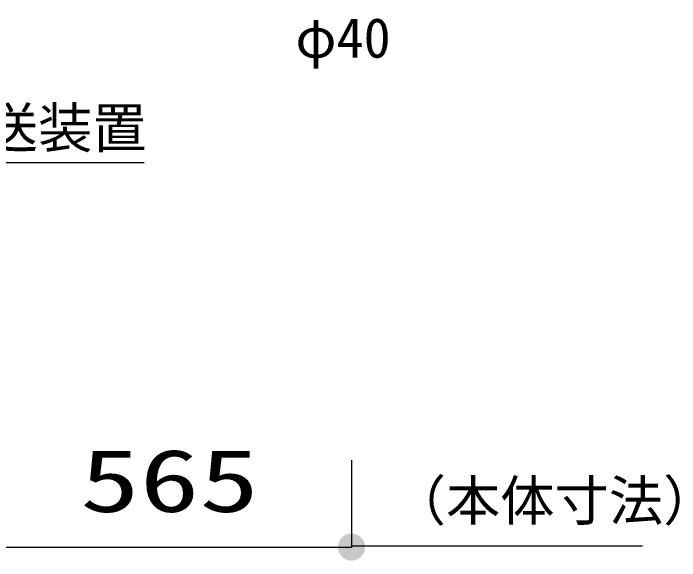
# Model space of a CAD drawing. Units: millimetres, scale not verified. Extents: x -9804 to 7514, y -6320 to 5758.
# Drawn here: x -4529 to -3608, y -236 to 520 of the extents above; entities that cross this region are included whole.
import ezdxf
from ezdxf.enums import TextEntityAlignment as Align

# ---------------------------------------------------------------- set-up
doc = ezdxf.new("R2010")
doc.units = ezdxf.units.MM
doc.header["$LTSCALE"] = 30
for name, color, linetype, lineweight in [('0-0_KUTAI', 4, 'Continuous', 25), ('0-1_KIKI', 3, 'Continuous', 25), ('0-6_SUNPO', 7, 'Continuous', 25)]:
    doc.layers.add(name, color=color, linetype=linetype, lineweight=lineweight)
doc.styles.add('MS Gothic', font='')
doc.styles.add('ＭＳ ゴシック', font='')
doc.styles.get('MS Gothic').set_extended_font_data('MS Gothic')
doc.styles.get('ＭＳ ゴシック').set_extended_font_data('MS Gothic')

msp = doc.modelspace()

# ---------------------------------------------------------------- linework, layer by layer
at = {"layer": '0-0_KUTAI'}
msp.add_lwpolyline([(-4348.17, 313.52), (-4885.51, 313.52), (-5051.37, 697.46)], dxfattribs=at)
at = {"layer": '0-6_SUNPO', "color": 4}
for p, q in [((-4061.48, -97.14), (-4061.48, -217.14)), ((-4626.64, -217.14), (-4061.48, -217.14)), ((-4061.48, -215.64), (-3659.46, -215.64))]:
    msp.add_line(p, q, dxfattribs=at)
at = {"layer": '0-6_SUNPO'}
for points in [[(-4071.9, -201.55), (-4061.48, -217.14), (-4074.74, -203.88)], [(-4068.66, -199.82), (-4061.48, -217.14), (-4071.9, -201.55)], [(-4065.14, -198.75), (-4061.48, -217.14), (-4068.66, -199.82)], [(-4061.48, -198.39), (-4061.48, -217.14), (-4065.14, -198.75)], [(-4057.83, -198.75), (-4061.48, -217.14), (-4061.48, -198.39)], [(-4054.31, -199.82), (-4061.48, -217.14), (-4057.83, -198.75)], [(-4051.07, -201.55), (-4061.48, -217.14), (-4054.31, -199.82)], [(-4048.23, -203.88), (-4061.48, -217.14), (-4051.07, -201.55)], [(-4078.81, -209.96), (-4061.48, -217.14), (-4079.87, -213.48)], [(-4077.07, -206.72), (-4061.48, -217.14), (-4078.81, -209.96)], [(-4074.74, -203.88), (-4061.48, -217.14), (-4077.07, -206.72)], [(-4045.89, -206.72), (-4061.48, -217.14), (-4048.23, -203.88)], [(-4044.16, -209.96), (-4061.48, -217.14), (-4045.89, -206.72)], [(-4043.1, -213.48), (-4061.48, -217.14), (-4044.16, -209.96)], [(-4079.87, -213.48), (-4061.48, -217.14), (-4080.23, -217.14)], [(-4080.23, -217.14), (-4061.48, -217.14), (-4079.87, -220.8)], [(-4079.87, -220.8), (-4061.48, -217.14), (-4078.81, -224.31)], [(-4078.81, -224.31), (-4061.48, -217.14), (-4077.07, -227.55)], [(-4077.07, -227.55), (-4061.48, -217.14), (-4074.74, -230.4)], [(-4074.74, -230.4), (-4061.48, -217.14), (-4071.9, -232.73)], [(-4071.9, -232.73), (-4061.48, -217.14), (-4068.66, -234.46)], [(-4068.66, -234.46), (-4061.48, -217.14), (-4065.14, -235.53)], [(-4065.14, -235.53), (-4061.48, -217.14), (-4061.48, -235.89)], [(-4042.73, -217.14), (-4061.48, -217.14), (-4043.1, -213.48)], [(-4061.48, -235.89), (-4061.48, -217.14), (-4057.83, -235.53)], [(-4057.83, -235.53), (-4061.48, -217.14), (-4054.31, -234.46)], [(-4054.31, -234.46), (-4061.48, -217.14), (-4051.07, -232.73)], [(-4051.07, -232.73), (-4061.48, -217.14), (-4048.23, -230.4)], [(-4048.23, -230.4), (-4061.48, -217.14), (-4045.89, -227.55)], [(-4045.89, -227.55), (-4061.48, -217.14), (-4044.16, -224.31)], [(-4044.16, -224.31), (-4061.48, -217.14), (-4043.1, -220.8)], [(-4043.1, -220.8), (-4061.48, -217.14), (-4042.73, -217.14)]]:
    msp.add_solid(points, dxfattribs=at)

# ---------------------------------------------------------------- texts
at = {"layer": '0-1_KIKI', "color": 4, "style": 'MS Gothic'}
for s, p in [('φ40', (-4139.08, 442.11)), ('循環水移送装置', (-4869.73, 317.74))]:
    msp.add_text(s, height=54.99, dxfattribs=at).set_placement(p, align=Align.BOTTOM_LEFT)
at = {"layer": '0-6_SUNPO', "color": 3, "style": 'ＭＳ ゴシック', "width": 1.4}
msp.add_text('565', height=86.59, dxfattribs=at).set_placement((-4436.63, -194.64), align=Align.BOTTOM_LEFT)
at = {"layer": '0-6_SUNPO', "color": 4, "style": 'MS Gothic'}
msp.add_text('（本体寸法）', height=54.99, dxfattribs=at).set_placement((-4005.93, -196.91), align=Align.BOTTOM_LEFT)

doc.saveas('drawing.dxf')
